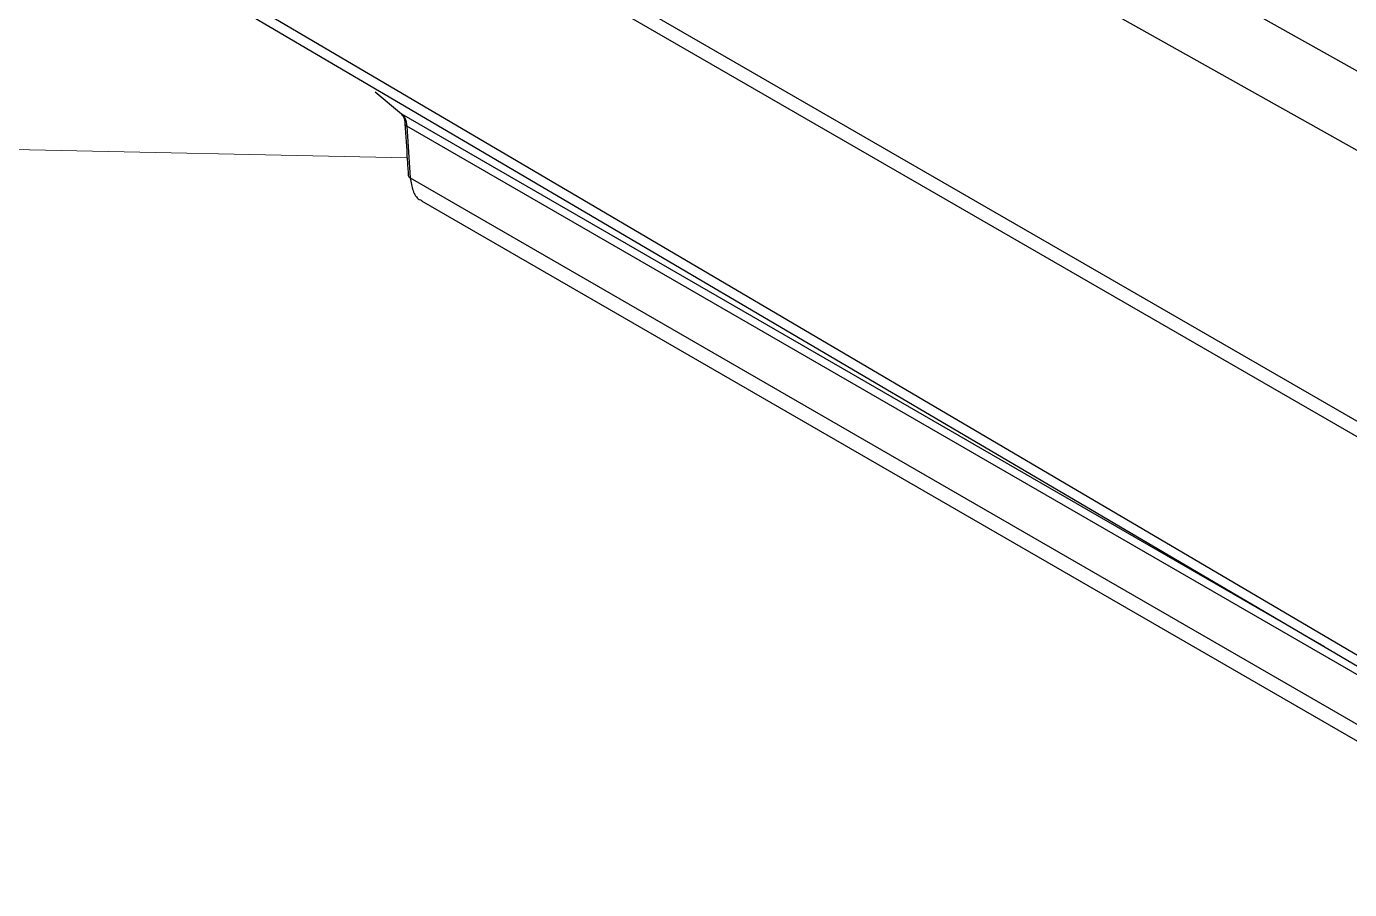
# Model space of a CAD drawing. Extents: x 11 to 120, y 2 to 94.
# Drawn here: x 81.375 to 84.204, y 14.412 to 16.257 of the extents above; entities that cross this region are included whole.
import ezdxf

# ---------------------------------------------------------------- set-up
doc = ezdxf.new("R2010")
doc.units = 0
doc.header["$MEASUREMENT"] = 0
doc.linetypes.add('SLD-Solid', pattern=[0])
doc.layers.add('OBJECT', color=7, linetype='CONTINUOUS')

msp = doc.modelspace()

# ---------------------------------------------------------------- linework, layer by layer
at = {"layer": 'OBJECT'}
for p, q in [((84.9562, 14.9875), (81.6442, 16.8995)), ((81.6442, 16.8668), (84.9562, 14.9548)), ((82.1209, 16.1175), (82.1772, 16.0701)), ((82.1772, 16.0701), (84.1489, 14.9319)), ((82.1888, 16.0435), (82.1959, 15.9332)), ((84.889, 14.4848), (82.1888, 16.0435)), ((82.1959, 15.9332), (84.8059, 14.4265)), ((82.22, 15.884), (84.77, 14.4119))]:
    msp.add_line(p, q, dxfattribs=at)
at = {"layer": 'OBJECT', "color": 7, "linetype": 'SLD-Solid', "lineweight": 15}
msp.add_line((79.2128, 16.0374), (82.1891, 15.9764), dxfattribs=at)
at = {"layer": 'OBJECT', "flags": 128}
for points in [[(85.007, 15.5507), (84.8415, 15.6434), (84.1326, 16.0407), (81.6458, 17.4345)], [(82.0957, 17.354), (82.6388, 17.0492), (83.5539, 16.5357), (84.3939, 16.0644)], [(81.6458, 16.4278), (81.823, 16.3235), (82.5318, 15.9064), (84.8992, 14.5136)], [(81.6692, 16.3898), (82.3097, 16.0132), (84.889, 14.4968)]]:
    msp.add_lwpolyline(points, dxfattribs=at)
at = {"layer": 'OBJECT'}
for centre, radius, start, end in [((82.1914, 16.0501), 0.00703, 189.5846, 248.5729), ((82.1985, 15.9397), 0.00702, 190.0702, 248.6985)]:
    msp.add_arc(centre, radius, start, end, dxfattribs=at)
for points, knots in [([(82.1772, 16.0701), (82.1802, 16.0671), (82.1862, 16.0608), (82.1879, 16.0494), (82.1888, 16.0435)], [0, 0, 0, 0, 0.486981, 1, 1, 1, 1]), ([(82.1773, 16.0687), (82.1784, 16.0679), (82.1812, 16.0657), (82.1843, 16.0556), (82.1845, 16.0467), (82.1846, 16.0434)], [0, 0, 0, 0, 0.2865022, 0.740259, 1, 1, 1, 1]), ([(82.1845, 16.0489), (82.1861, 16.0232), (82.1884, 15.9864), (82.1909, 15.9496), (82.1916, 15.9385)], [0, 0, 0, 0, 0.700005, 1, 1, 1, 1]), ([(82.1959, 15.9332), (82.1974, 15.9237), (82.2003, 15.9048), (82.2102, 15.8887), (82.2187, 15.8857), (82.2206, 15.8851)], [0, 0, 0, 0, 0.438906, 0.877849, 1, 1, 1, 1])]:
    msp.add_open_spline(points, degree=3, knots=knots, dxfattribs=at)

doc.saveas('drawing.dxf')
